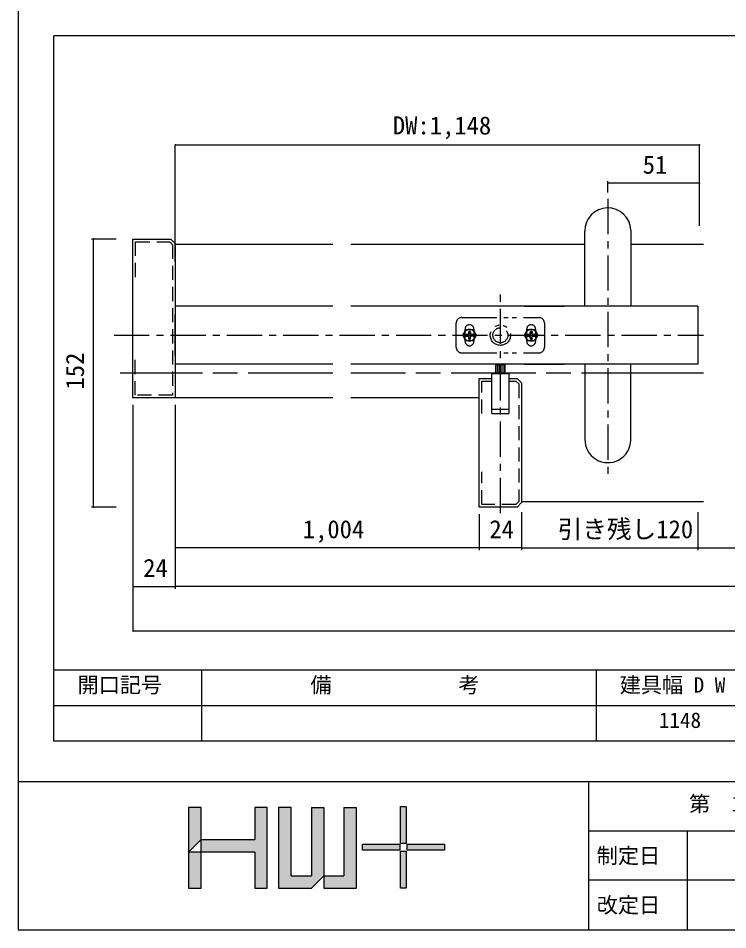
# Model space of a CAD drawing. Units: millimetres, scale not verified. Extents: x -800 to 800, y -554 to 554.
# Drawn here: x -800 to -397, y -554 to -37 of the extents above; entities that cross this region are included whole.
import ezdxf
from ezdxf.enums import TextEntityAlignment as Align

# ---------------------------------------------------------------- set-up
doc = ezdxf.new("R2010")
doc.units = ezdxf.units.MM
doc.header["$LTSCALE"] = 4
for name, pattern in [('CHAIN', [18.5, 12, -1.5, 3.5, -1.5]), ('CHAIN1', [8, 5, -1, 1, -1]), ('DOUBLE_CHAIN1', [8.8, 5, -1, 0.6, -0.6, 0.6, -1]), ('USER9', [3, 2, -1])]:
    doc.linetypes.add(name, pattern=pattern)
for name, color, linetype, lineweight in [('1-0', 7, 'Continuous', 25), ('1-3_0', 7, 'Continuous', 25), ('2-0', 7, 'Continuous', 25)]:
    doc.layers.add(name, color=color, linetype=linetype, lineweight=lineweight)
doc.styles.add('ＭＳ ゴシック', font='')
doc.styles.get('ＭＳ ゴシック').set_extended_font_data('MS Gothic')

msp = doc.modelspace()

# ---------------------------------------------------------------- linework, layer by layer
at = {"layer": '1-0'}
for p, q in [((152.147, -46.723), (-779.853, -46.723)), ((152.147, -46.723), (-779.853, -46.723)), ((-779.853, -406.723), (-779.853, -46.723)), ((152.147, -46.723), (-779.853, -46.723)), ((152.147, -46.723), (-779.853, -46.723)), ((-779.853, -406.723), (-779.853, -46.723)), ((152.147, -406.723), (-779.853, -406.723)), ((152.147, -406.723), (-779.853, -406.723)), ((152.147, -406.723), (-779.853, -406.723)), ((-476.448, -469.839), (-476.448, -553.839)), ((-476.448, -469.839), (-476.448, -553.839)), ((-420.448, -497.839), (-420.448, -553.839)), ((23.552, -525.839), (-476.448, -525.839))]:
    msp.add_line(p, q, dxfattribs=at)
at = {"layer": '1-3_0'}
for p, q in [((-780, -407), (-780, -447)), ((-696, -407), (-696, -447)), ((-472, -407), (-472, -447)), ((152, -427), (-780, -427)), ((152, -447), (-780, -447)), ((800, -470), (-800, -470)), ((-703.403, -484.7), (-703.403, -530.41)), ((-696.28, -484.7), (-703.403, -484.7)), ((-658.657, -484.7), (-665.78, -484.7)), ((-665.78, -484.7), (-665.78, -502.805)), ((-645.205, -484.7), (-652.328, -484.7)), ((-652.328, -484.7), (-652.328, -530.41)), ((-645.192, -523.158), (-645.192, -484.7)), ((-633.658, -484.708), (-626.549, -484.708)), ((-633.647, -484.7), (-633.647, -523.345)), ((-626.549, -484.709), (-626.549, -530.41)), ((-615.208, -484.709), (-608.02, -484.709)), ((-615.184, -484.709), (-615.184, -523.313)), ((-608.02, -530.41), (-608.02, -484.709)), ((800, -498), (-476, -498)), ((-703.403, -509.941), (-696.267, -502.805)), ((-696.267, -502.805), (-665.78, -502.805)), ((-665.78, -509.941), (-703.403, -509.941)), ((-652.328, -509.958), (-652.328, -510.358)), ((-645.192, -523.345), (-645.192, -509.731)), ((-645.192, -523.345), (-633.647, -523.345)), ((-633.647, -530.41), (-626.551, -523.313)), ((-626.549, -523.313), (-615.184, -523.313)), ((-652.328, -530.41), (-633.647, -530.41)), ((-626.549, -530.41), (-608.02, -530.41))]:
    msp.add_line(p, q, dxfattribs=at)
for points in [[(-800, -554), (800, -554), (800, 554), (-800, 554)], [(-582.986, -484.01), (-579.826, -484.01), (-579.826, -504.954), (-582.986, -504.954)], [(-604.674, -505.508), (-583.514, -505.508), (-583.514, -508.74), (-604.674, -508.74)], [(-579.298, -505.508), (-558.138, -505.508), (-558.138, -508.74), (-579.298, -508.74)], [(-582.986, -509.383), (-579.826, -509.383), (-579.826, -530.328), (-582.986, -530.328)]]:
    msp.add_lwpolyline(points, close=True, dxfattribs=at)
for points in [[(-703.403, -530.41), (-696.267, -530.41), (-696.267, -509.731), (-696.267, -484.7)], [(-665.78, -530.41), (-658.643, -530.41), (-658.643, -509.731), (-658.643, -484.7)], [(-665.78, -509.958), (-665.78, -510.358), (-665.78, -530.41)]]:
    msp.add_lwpolyline(points, dxfattribs=at)
at = {"layer": '1-3_0', "color": 134}
for points in [[(-703.403, -484.7), (-696.267, -484.7), (-703.403, -509.941), (-696.267, -502.805)], [(-665.78, -530.41), (-658.643, -530.41), (-658.657, -484.7)], [(-665.78, -530.41), (-658.657, -484.7), (-665.78, -484.7)], [(-645.205, -484.7), (-652.328, -484.7), (-652.328, -530.41)], [(-652.328, -530.41), (-645.192, -523.158), (-645.205, -484.7)], [(-626.551, -523.313), (-626.549, -484.709), (-633.647, -484.708)], [(-626.551, -523.313), (-633.647, -484.708), (-633.647, -523.345)], [(-608.02, -530.41), (-608.02, -484.709), (-615.184, -484.709)], [(-608.02, -530.41), (-615.184, -484.709), (-615.184, -523.313)], [(-582.986, -484.01), (-579.826, -484.01), (-582.986, -504.954), (-579.826, -504.954)], [(-696.267, -502.805), (-665.78, -509.958), (-696.267, -509.941)], [(-665.78, -502.805), (-696.267, -502.805), (-665.85, -509.941)], [(-665.78, -502.805), (-665.85, -509.941), (-665.78, -530.41)], [(-583.514, -505.508), (-604.674, -505.508), (-583.514, -508.74), (-604.674, -508.74)], [(-579.298, -505.508), (-558.138, -505.508), (-579.298, -508.74), (-558.138, -508.74)], [(-703.403, -509.941), (-703.403, -530.41), (-696.267, -509.941), (-696.267, -530.41)], [(-582.986, -509.383), (-579.826, -509.383), (-582.986, -530.328), (-579.826, -530.328)], [(-652.328, -530.41), (-633.647, -523.345), (-645.192, -523.158)], [(-652.328, -530.41), (-633.647, -530.41), (-626.551, -523.313)], [(-652.328, -530.41), (-626.551, -523.313), (-633.647, -523.345)], [(-626.549, -523.313), (-626.549, -530.41), (-608.02, -530.41)], [(-608.02, -530.41), (-615.184, -523.313), (-626.549, -523.313)]]:
    msp.add_solid(points, dxfattribs=at)
at = {"layer": '1-3_0'}
for points in [[(-703.403, -484.7), (-696.28, -484.7), (-703.403, -509.941), (-696.267, -502.805)], [(-665.78, -530.41), (-658.643, -530.41), (-658.643, -484.7)], [(-665.78, -530.41), (-658.643, -484.7), (-665.78, -502.805)], [(-665.78, -484.7), (-665.78, -502.805), (-658.657, -484.7)], [(-645.205, -484.7), (-652.328, -484.7), (-652.328, -530.41)], [(-652.328, -530.41), (-645.192, -523.158), (-645.205, -484.7)], [(-626.551, -523.313), (-626.549, -484.708), (-633.647, -484.708)], [(-626.551, -523.313), (-633.647, -484.708), (-633.647, -523.345)], [(-608.02, -530.41), (-608.02, -484.709), (-615.208, -484.709)], [(-608.02, -530.41), (-615.208, -484.709), (-615.184, -523.313)], [(-582.986, -504.954), (-579.826, -504.954), (-582.986, -484.01), (-579.826, -484.01)], [(-696.267, -502.805), (-696.267, -509.731), (-665.85, -509.941)], [(-665.78, -502.805), (-696.267, -502.805), (-665.85, -509.941)], [(-665.78, -502.805), (-665.85, -509.941), (-665.78, -530.41)], [(-604.674, -505.508), (-604.674, -508.74), (-583.514, -505.508), (-583.514, -508.74)], [(-579.298, -505.508), (-579.298, -508.74), (-558.138, -505.508), (-558.138, -508.74)], [(-703.403, -530.41), (-703.403, -509.941), (-696.267, -530.41), (-696.267, -509.731)], [(-582.986, -509.383), (-582.986, -530.328), (-579.826, -509.383), (-579.826, -530.328)], [(-652.328, -530.41), (-633.647, -523.345), (-645.192, -523.158)], [(-652.328, -530.41), (-633.647, -530.41), (-626.551, -523.313)], [(-652.328, -530.41), (-626.551, -523.313), (-633.647, -523.345)], [(-626.551, -523.313), (-626.549, -530.41), (-608.02, -530.41)], [(-608.02, -530.41), (-615.184, -523.313), (-626.551, -523.313)]]:
    msp.add_solid(points, dxfattribs=at)
at = {"layer": '2-0'}
for p, q in [((-710.887, -174.757), (-710.887, -108.742)), ((-413.414, -108.742), (-710.887, -108.742)), ((-413.414, -154.454), (-413.414, -108.742)), ((-465.414, -135.617), (-465.414, -129.161)), ((-413.414, -130.411), (-465.414, -130.411)), ((-478.414, -200.113), (-478.414, -157.613)), ((-452.414, -156.998), (-452.414, -200.113)), ((-744.434, -162.113), (-758.5, -162.113)), ((-757.25, -314.113), (-757.25, -162.113)), ((-710.887, -164.613), (-713.387, -162.113)), ((-621.526, -165.113), (-710.887, -165.113)), ((-478.414, -165.113), (-611.34, -165.113)), ((-411.043, -165.113), (-452.414, -165.113)), ((-621.526, -200.113), (-710.887, -200.113)), ((-525.93, -200.113), (-611.34, -200.113)), ((-414.414, -200.113), (-525.93, -200.113)), ((-512.914, -200.113), (-490.241, -200.113)), ((-512.914, -200.113), (-490.241, -200.113)), ((-512.289, -200.113), (-490.241, -200.113)), ((-710.887, -228.113), (-710.887, -205.113)), ((-621.526, -233.113), (-710.887, -233.113)), ((-525.93, -233.113), (-611.34, -233.113)), ((-528.866, -238.116), (-528.866, -233.442)), ((-527.866, -238.116), (-527.866, -233.442)), ((-526.866, -238.116), (-526.866, -233.442)), ((-525.866, -238.116), (-525.866, -233.442)), ((-524.866, -238.116), (-524.866, -233.442)), ((-523.866, -238.116), (-523.866, -233.442)), ((-512.914, -233.113), (-490.241, -233.113)), ((-512.914, -233.113), (-490.241, -233.113)), ((-512.914, -233.113), (-490.241, -233.113)), ((-512.914, -233.113), (-490.241, -233.113)), ((-478.414, -233.113), (-478.414, -275.614)), ((-452.414, -276.229), (-452.414, -233.113)), ((-538.414, -241.113), (-531.164, -241.113)), ((-531.164, -258.483), (-531.164, -238.483)), ((-521.664, -238.483), (-531.164, -238.483)), ((-531.164, -261.113), (-531.164, -241.113)), ((-521.664, -238.483), (-521.664, -258.483)), ((-521.664, -241.113), (-516.914, -241.113)), ((-521.664, -241.113), (-516.914, -241.113)), ((-521.664, -241.113), (-516.914, -241.113)), ((-521.664, -241.113), (-521.664, -261.113)), ((-514.414, -243.613), (-516.914, -241.113)), ((-514.414, -243.613), (-514.414, -311.613)), ((-621.526, -252.113), (-710.887, -252.113)), ((-538.414, -252.113), (-611.34, -252.113)), ((-734.887, -256.113), (-734.887, -360.471)), ((-734.887, -256.113), (-734.887, -384.637)), ((-710.887, -256.113), (-710.887, -338.508)), ((-710.887, -256.113), (-710.887, -360.471)), ((-710.887, -256.113), (-710.887, -360.471)), ((-531.164, -258.483), (-521.664, -258.483)), ((-531.164, -261.113), (-521.664, -261.113)), ((-744.434, -314.113), (-758.5, -314.113)), ((-516.914, -314.113), (-538.414, -314.113)), ((-514.414, -311.613), (-516.914, -314.113)), ((-430.938, -311.113), (-514.414, -311.113)), ((-411.043, -311.113), (-432.322, -311.113)), ((-538.414, -318.113), (-538.414, -338.508)), ((-538.414, -318.113), (-538.414, -338.508)), ((-514.414, -317.113), (-514.414, -338.508)), ((-514.414, -317.113), (-514.414, -338.508)), ((-414.414, -317.113), (-414.414, -338.508)), ((-538.414, -337.258), (-710.887, -337.258)), ((-514.414, -337.258), (-538.414, -337.258)), ((-514.414, -337.258), (-317.862, -337.258)), ((-514.414, -337.258), (-317.862, -337.258)), ((-734.887, -359.221), (-710.887, -359.221)), ((-317.862, -359.221), (-710.887, -359.221)), ((-318.36, -384.481), (-734.887, -384.481))]:
    msp.add_line(p, q, dxfattribs=at)
at = {"layer": '2-0', "linetype": 'CHAIN1'}
for p, q in [((-465.414, -139.302), (-465.414, -299.055)), ((-526.414, -317.578), (-526.414, -191.84)), ((-745.619, -216.613), (-411.043, -216.613))]:
    msp.add_line(p, q, dxfattribs=at)
at = {"layer": '2-0', "linetype": 'USER9'}
for p, q in [((-733.387, -183.613), (-733.387, -163.613)), ((-733.695, -250.614), (-733.695, -230.614)), ((-536.914, -312.614), (-536.914, -294.113))]:
    msp.add_line(p, q, dxfattribs=at)
at = {"layer": '2-0', "linetype": 'DOUBLE_CHAIN1'}
for p, q in [((-548.414, -206.613), (-504.414, -206.613)), ((-551.414, -223.614), (-551.414, -209.613)), ((-501.414, -209.613), (-501.414, -223.614)), ((-545.784, -219.852), (-547.654, -216.613)), ((-546.414, -220.113), (-546.414, -213.113)), ((-546.081, -216.149), (-545.019, -216.089)), ((-544.983, -216.286), (-546.081, -216.149)), ((-544.983, -216.941), (-546.081, -217.078)), ((-545.019, -216.089), (-544.623, -215.904)), ((-545.019, -216.089), (-544.817, -216.29)), ((-544.817, -216.936), (-545.019, -217.138)), ((-544.817, -216.29), (-544.983, -216.286)), ((-544.817, -216.936), (-544.983, -216.941)), ((-544.421, -217.121), (-544.817, -216.936)), ((-544.439, -215.509), (-544.623, -215.904)), ((-544.421, -217.121), (-544.623, -217.323)), ((-544.379, -214.449), (-544.439, -215.509)), ((-544.439, -215.509), (-544.237, -215.71)), ((-544.237, -217.516), (-544.421, -217.121)), ((-544.241, -215.544), (-544.379, -214.449)), ((-543.591, -215.71), (-543.587, -215.544)), ((-543.011, -216.29), (-543.407, -216.106)), ((-543.011, -216.936), (-542.809, -217.138)), ((-541.414, -213.113), (-541.414, -220.113)), ((-510.784, -219.852), (-512.654, -216.613)), ((-511.414, -220.113), (-511.414, -213.113)), ((-509.817, -216.29), (-510.018, -216.089)), ((-509.817, -216.936), (-510.018, -217.138)), ((-509.237, -215.71), (-509.421, -216.106)), ((-508.389, -215.509), (-508.591, -215.71)), ((-508.011, -216.29), (-507.809, -216.089)), ((-506.414, -213.113), (-506.414, -220.113)), ((-544.623, -217.323), (-544.439, -217.718)), ((-544.237, -217.516), (-544.439, -217.718)), ((-544.439, -217.718), (-544.379, -218.778)), ((-544.379, -218.778), (-544.241, -217.682)), ((-544.241, -217.682), (-544.237, -217.516)), ((-543.389, -217.718), (-543.591, -217.516)), ((-507.044, -219.852), (-510.784, -219.852)), ((-509.438, -217.718), (-509.237, -217.516)), ((-508.591, -217.516), (-508.389, -217.718)), ((-548.414, -226.614), (-504.414, -226.614))]:
    msp.add_line(p, q, dxfattribs=at)
at = {"layer": '2-0', "linetype": 'CHAIN'}
msp.add_line((-621.526, -238.116), (-742.063, -238.116), dxfattribs=at)
at = {"layer": '2-0'}
for points in [[(-734.887, -252.113), (-734.887, -162.113), (-713.387, -162.113)], [(-710.887, -164.613), (-710.887, -252.113), (-734.887, -252.113)], [(-414.414, -200.113), (-414.414, -233.113), (-526.866, -233.113)], [(-523.697, -238.483), (-523.697, -233.442), (-529.13, -233.442), (-529.13, -238.483)], [(-538.414, -314.113), (-538.414, -241.113), (-531.164, -241.113)]]:
    msp.add_lwpolyline(points, dxfattribs=at)
at = {"layer": '2-0', "linetype": 'USER9'}
for points in [[(-733.387, -163.613), (-714.008, -163.613), (-712.387, -165.235), (-712.387, -250.614), (-733.387, -250.614)], [(-521.664, -242.613), (-517.535, -242.613), (-515.914, -244.235), (-515.914, -310.992), (-517.535, -312.614), (-536.914, -312.614)], [(-536.914, -261.113), (-536.914, -242.613), (-531.164, -242.613)]]:
    msp.add_lwpolyline(points, dxfattribs=at)
at = {"layer": '2-0', "linetype": 'DOUBLE_CHAIN1'}
for points in [[(-547.654, -216.613), (-545.784, -213.374), (-542.044, -213.374), (-540.174, -216.613), (-542.044, -219.852), (-545.784, -219.852)], [(-546.081, -217.078), (-545.019, -217.138), (-544.623, -217.323)], [(-544.623, -215.904), (-544.421, -216.106), (-544.817, -216.29)], [(-544.421, -216.106), (-544.237, -215.71), (-544.241, -215.544)], [(-543.407, -217.121), (-543.591, -217.516), (-543.587, -217.682), (-543.449, -218.778), (-543.389, -217.718), (-543.205, -217.323)], [(-543.587, -215.544), (-543.449, -214.449), (-543.389, -215.509)], [(-543.205, -215.904), (-542.809, -216.089), (-541.747, -216.149), (-542.845, -216.286), (-543.011, -216.29), (-542.809, -216.089)], [(-512.654, -216.613), (-510.784, -213.374), (-507.044, -213.374), (-505.174, -216.613), (-507.044, -219.852)], [(-509.421, -217.121), (-509.817, -216.936), (-509.983, -216.941), (-511.08, -217.078), (-510.018, -217.138), (-509.623, -217.323)], [(-509.623, -215.904), (-509.438, -215.509), (-509.378, -214.449), (-509.241, -215.544), (-509.237, -215.71), (-509.438, -215.509)], [(-508.406, -217.121), (-508.591, -217.516), (-508.587, -217.682), (-508.449, -218.778)], [(-508.449, -218.778), (-508.389, -217.718), (-508.205, -217.323), (-507.809, -217.138), (-506.747, -217.078), (-507.845, -216.941), (-508.011, -216.936), (-507.809, -217.138)], [(-508.406, -216.106), (-508.011, -216.29), (-507.845, -216.286), (-506.747, -216.149), (-507.809, -216.089), (-508.205, -215.904)], [(-508.011, -216.936), (-508.406, -217.121), (-508.205, -217.323)]]:
    msp.add_lwpolyline(points, dxfattribs=at)
for points in [[(-543.389, -215.509), (-543.205, -215.904), (-543.407, -216.106), (-543.591, -215.71)], [(-543.407, -217.121), (-543.011, -216.936), (-542.845, -216.941), (-541.747, -217.078), (-542.809, -217.138), (-543.205, -217.323)], [(-509.983, -216.286), (-511.08, -216.149), (-510.018, -216.089), (-509.623, -215.904), (-509.421, -216.106), (-509.817, -216.29)], [(-509.378, -218.778), (-509.438, -217.718), (-509.623, -217.323), (-509.421, -217.121), (-509.237, -217.516), (-509.241, -217.682)], [(-508.406, -216.106), (-508.591, -215.71), (-508.587, -215.544), (-508.449, -214.449), (-508.389, -215.509), (-508.205, -215.904)]]:
    msp.add_lwpolyline(points, close=True, dxfattribs=at)
at = {"layer": '2-0', "linetype": 'CHAIN'}
msp.add_lwpolyline([(-411.043, -238.116), (-432.322, -238.116), (-611.34, -238.116)], dxfattribs=at)
at = {"layer": '2-0', "linetype": 'DOUBLE_CHAIN1'}
for radius in [5.75, 4.25]:
    msp.add_circle((-526.414, -216.613), radius, dxfattribs=at)
at = {"layer": '2-0'}
for centre, radius, start, end in [((-710.887, -108.742), 0.156, 0, 180), ((-413.414, -108.742), 0.156, 0, 180), ((-413.414, -108.742), 0.156, 0, 180), ((-710.887, -108.742), 0.156, 180, 0), ((-413.414, -108.742), 0.156, 180, 0), ((-413.414, -108.742), 0.156, 180, 0), ((-465.414, -130.411), 0.156, 0, 180), ((-465.414, -130.411), 0.156, 0, 180), ((-465.414, -130.411), 0.156, 180, 0), ((-465.414, -130.411), 0.156, 180, 0), ((-413.414, -130.411), 0.156, 0, 180), ((-413.414, -130.411), 0.156, 0, 180), ((-413.414, -130.411), 0.156, 180, 0), ((-413.414, -130.411), 0.156, 180, 0), ((-465.414, -157.306), 13.004, 1.35522, 181.35522), ((-757.25, -162.113), 0.156, 90, 270), ((-757.25, -162.113), 0.156, 270, 90), ((-465.414, -275.921), 13.004, 178.64478, 358.64478), ((-757.25, -314.113), 0.156, 90, 270), ((-757.25, -314.113), 0.156, 270, 90), ((-710.887, -337.258), 0.156, 0, 180), ((-710.887, -337.258), 0.156, 180, 0), ((-538.414, -337.258), 0.156, 0, 180), ((-538.414, -337.258), 0.156, 0, 180), ((-538.414, -337.258), 0.156, 180, 0), ((-538.414, -337.258), 0.156, 180, 0), ((-514.414, -337.258), 0.156, 0, 180), ((-514.414, -337.258), 0.156, 0, 180), ((-514.414, -337.258), 0.156, 0, 180), ((-514.414, -337.258), 0.156, 0, 180), ((-514.414, -337.258), 0.156, 180, 0), ((-514.414, -337.258), 0.156, 180, 0), ((-514.414, -337.258), 0.156, 180, 0), ((-514.414, -337.258), 0.156, 180, 0), ((-734.887, -359.221), 0.156, 0, 180), ((-734.887, -359.221), 0.156, 180, 0), ((-710.887, -359.221), 0.156, 0, 180), ((-710.887, -359.221), 0.156, 0, 180), ((-710.887, -359.221), 0.156, 180, 0), ((-710.887, -359.221), 0.156, 180, 0), ((-734.887, -384.481), 0.156, 0, 180), ((-734.887, -384.481), 0.156, 180, 0)]:
    msp.add_arc(centre, radius, start, end, dxfattribs=at)
at = {"layer": '2-0', "linetype": 'DOUBLE_CHAIN1'}
for centre, radius, start, end in [((-548.414, -209.613), 3, 90, 180), ((-504.414, -209.613), 3, 0, 90), ((-543.914, -213.113), 2.5, 90, 180), ((-543.914, -213.113), 2.5, 0, 90), ((-508.914, -213.113), 2.5, 90, 180), ((-508.914, -213.113), 2.5, 0, 90), ((-543.914, -216.613), 3.25, 142.55059, 142.33573), ((-543.647, -216.613), 2.478, 169.19486, 190.80514), ((-543.914, -216.613), 1.118, 162.98773, 197.01227), ((-543.914, -216.883), 2.478, 90, 100.80514), ((-543.914, -216.613), 1.118, 72.98773, 107.01227), ((-543.914, -216.883), 2.478, 79.19486, 90), ((-543.914, -216.613), 1.118, 342.98773, 17.01227), ((-544.181, -216.613), 2.478, 349.19486, 10.80514), ((-508.914, -216.613), 3.25, 142.55059, 142.33573), ((-508.646, -216.613), 2.478, 169.19486, 190.80514), ((-508.914, -216.613), 1.118, 162.98773, 197.01227), ((-508.914, -216.883), 2.478, 90, 100.80514), ((-508.914, -216.613), 1.118, 72.98773, 107.01227), ((-508.914, -216.883), 2.478, 79.19486, 90), ((-508.914, -216.613), 1.118, 342.98773, 17.01227), ((-509.181, -216.613), 2.478, 349.19486, 10.80514), ((-543.914, -220.113), 2.5, 180, 270), ((-543.914, -216.344), 2.478, 259.19486, 270), ((-543.914, -216.613), 1.118, 252.98773, 287.01227), ((-543.914, -216.344), 2.478, 270, 280.80514), ((-543.914, -220.113), 2.5, 270, 0), ((-508.914, -220.113), 2.5, 180, 270), ((-508.914, -216.344), 2.478, 259.19486, 270), ((-508.914, -216.613), 1.118, 252.98773, 287.01227), ((-508.914, -216.344), 2.478, 270, 280.80514), ((-508.914, -220.113), 2.5, 270, 0), ((-548.414, -223.614), 3, 180, 270), ((-504.414, -223.614), 3, 270, 0)]:
    msp.add_arc(centre, radius, start, end, dxfattribs=at)

# ---------------------------------------------------------------- texts
at = {"layer": '1-0', "style": 'ＭＳ ゴシック'}
for s, p in [('第\u30001\u3000版', (-419.337, -489.524)), ('制定日', (-471.694, -519.009)), ('改定日', (-471.694, -547.009))]:
    msp.add_text(s, height=8.798, dxfattribs=at).set_placement(p, align=Align.BOTTOM_LEFT)
at = {"layer": '1-3_0', "style": 'ＭＳ ゴシック'}
for s, p in [('開口記号', (-766.322, -422.098)), ('備\u3000\u3000\u3000\u3000\u3000\u3000考', (-634.215, -422.098)), ('建具幅 D W', (-458.68, -422.098)), ('1148', (-436.431, -442.098))]:
    msp.add_text(s, height=8.798, dxfattribs=at).set_placement(p, align=Align.BOTTOM_LEFT)
at = {"layer": '2-0', "style": 'ＭＳ ゴシック'}
for s, p in [('DW:1,148', (-587.429, -105.749)), ('51', (-445.629, -128.043)), ('引き残し120', (-493.908, -334.89)), ('1,004', (-638.546, -334.89)), ('24', (-532.629, -334.89)), ('24', (-729.102, -356.853))]:
    msp.add_text(s, height=10.26, dxfattribs=at).set_placement(p, align=Align.BOTTOM_LEFT)
msp.add_text('152', height=10.26, rotation=90, dxfattribs=at).set_placement((-759.618, -247.437), align=Align.BOTTOM_LEFT)

doc.saveas('drawing.dxf')
